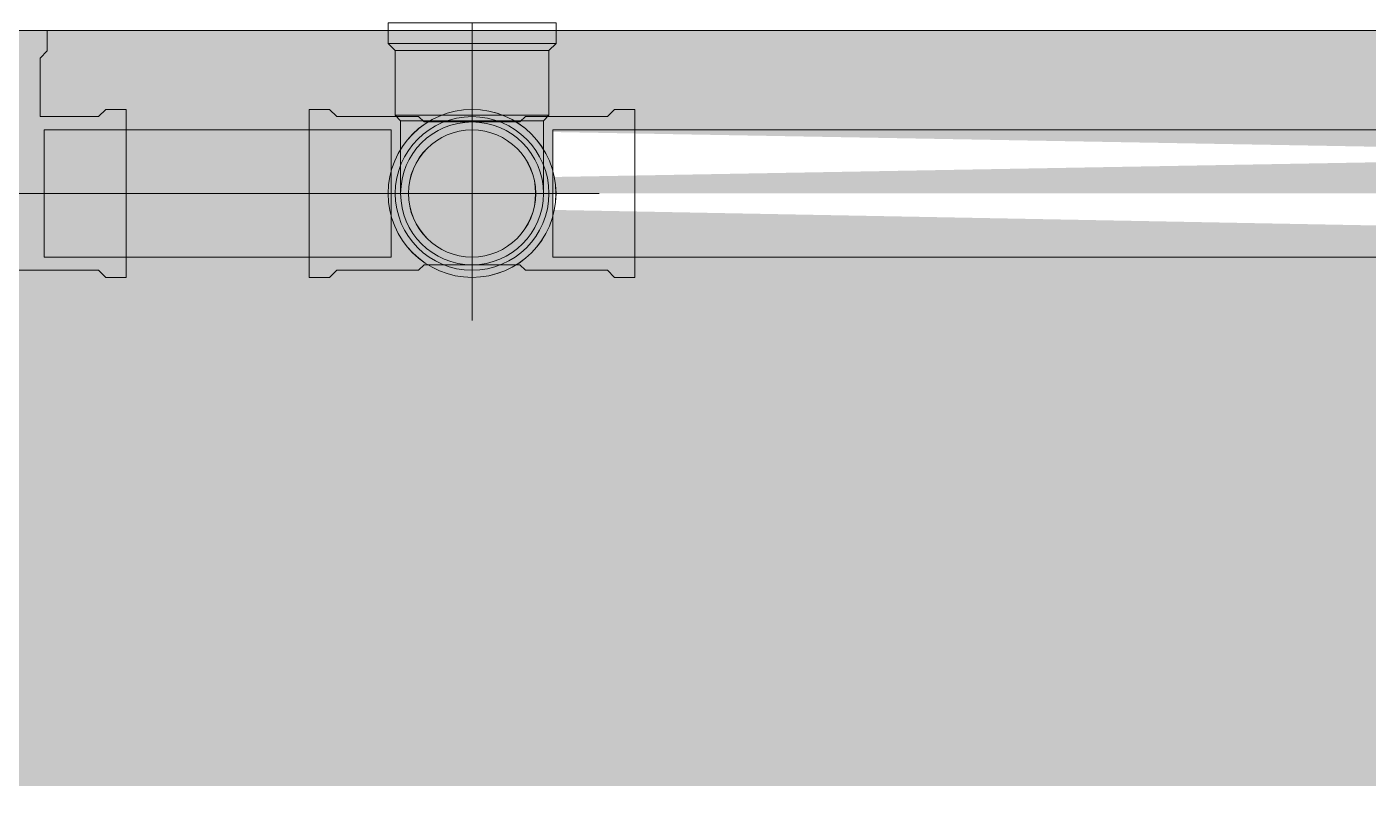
# Model space of a CAD drawing. Header units: metres. Extents: x 5 to 242, y -3 to 162.
# Drawn here: x 189.3613 to 189.625, y 80.4457 to 80.5949 of the extents above; entities that cross this region are included whole.
import ezdxf

# ---------------------------------------------------------------- set-up
doc = ezdxf.new("R2010")
doc.units = ezdxf.units.M
for name, color, linetype, lineweight in [('A-WALL', 7, 'Continuous', 9), ('P-PIPE', 7, 'Continuous', 5), ('P-PIPE-CNTR', 7, 'Continuous', 5)]:
    doc.layers.add(name, color=color, linetype=linetype, lineweight=lineweight)

# ---------------------------------------------------------------- blocks, each defined once
blk = doc.blocks.new('Joelho 45_90 - Agua Fria_Soldavel - MEP - Tigre - Standard-3523191-TÉRREO 1_20')
at = {"layer": 'P-PIPE'}
for p, q in [((163.03357, 80.5957), (163.03357, 80.5917)), ((163.05007, 80.5957), (163.03357, 80.5957)), ((163.03757, 80.5957), (163.06257, 80.5957)), ((163.03757, 80.5957), (163.06257, 80.5957)), ((163.06657, 80.5957), (163.05007, 80.5957)), ((163.06657, 80.5917), (163.06657, 80.5957)), ((163.03357, 80.5917), (163.03497, 80.5903)), ((163.03357, 80.5917), (163.05007, 80.5917)), ((163.03497, 80.5903), (163.03497, 80.5776)), ((163.03497, 80.5903), (163.05007, 80.5903)), ((163.05007, 80.5917), (163.06657, 80.5917)), ((163.05007, 80.5903), (163.06517, 80.5903)), ((163.06517, 80.5903), (163.06657, 80.5917)), ((163.06517, 80.5776), (163.06517, 80.5903)), ((163.03497, 80.5776), (163.03603, 80.5765)), ((163.05007, 80.5776), (163.03497, 80.5776)), ((163.03497, 80.5776), (163.05007, 80.5776)), ((163.06257, 80.5776), (163.03757, 80.5776)), ((163.06257, 80.5776), (163.03757, 80.5776)), ((163.06517, 80.5776), (163.05007, 80.5776)), ((163.05007, 80.5776), (163.06517, 80.5776)), ((163.06411, 80.5765), (163.06517, 80.5776)), ((163.03603, 80.5765), (163.05007, 80.5765)), ((163.05007, 80.5765), (163.03603, 80.5765)), ((163.05007, 80.5765), (163.06411, 80.5765)), ((163.06411, 80.5765), (163.05007, 80.5765))]:
    blk.add_line(p, q, dxfattribs=at)
at = {"layer": 'P-PIPE', "flags": 128}
for points in [[(163.03603, 80.5765), (163.03603, 80.57592), (163.03603, 80.57535), (163.03603, 80.57478), (163.03603, 80.57422), (163.03603, 80.57366), (163.03603, 80.5731), (163.03603, 80.57254), (163.03603, 80.572), (163.03603, 80.57146), (163.03603, 80.57093), (163.03603, 80.57041), (163.03603, 80.56989), (163.03603, 80.56939), (163.03603, 80.5689), (163.03603, 80.56842), (163.03603, 80.56796), (163.03603, 80.5675), (163.03603, 80.56707), (163.03603, 80.56664), (163.03603, 80.56624), (163.03603, 80.56585), (163.03603, 80.56547), (163.03603, 80.56512), (163.03603, 80.56478), (163.03603, 80.56446), (163.03603, 80.56416), (163.03603, 80.56388), (163.03603, 80.56362), (163.03603, 80.56339), (163.03603, 80.56317), (163.03603, 80.56297), (163.03603, 80.5628), (163.03603, 80.56264), (163.03603, 80.56251), (163.03603, 80.5624), (163.03603, 80.56232), (163.03603, 80.56226), (163.03603, 80.56221)], [(163.06411, 80.56221), (163.06411, 80.56224), (163.06411, 80.5623), (163.06411, 80.56238), (163.06411, 80.56248), (163.06411, 80.56261), (163.06411, 80.56275), (163.06411, 80.56292), (163.06411, 80.56311), (163.06411, 80.56333), (163.06411, 80.56356), (163.06411, 80.56381), (163.06411, 80.56409), (163.06411, 80.56438), (163.06411, 80.56469), (163.06411, 80.56503), (163.06411, 80.56538), (163.06411, 80.56575), (163.06411, 80.56613), (163.06411, 80.56653), (163.06411, 80.56695), (163.06411, 80.56738), (163.06411, 80.56783), (163.06411, 80.56829), (163.06411, 80.56877), (163.06411, 80.56926), (163.06411, 80.56976), (163.06411, 80.57027), (163.06411, 80.57079), (163.06411, 80.57131), (163.06411, 80.57185), (163.06411, 80.5724), (163.06411, 80.57295), (163.06411, 80.5735), (163.06411, 80.57407), (163.06411, 80.57463), (163.06411, 80.5752), (163.06411, 80.57577), (163.06411, 80.57634), (163.06411, 80.5765)]]:
    blk.add_lwpolyline(points, dxfattribs=at)
at = {"layer": 'P-PIPE'}
for radius, start, end in [(0.0165, 90, 270), (0.0165, 90, 270), (0.0151, 90, 270), (0.0151, 90, 270), (0.0151, 90, 270), (0.0165, 270, 90), (0.0165, 270, 90), (0.0151, 270, 90), (0.0151, 270, 90), (0.0151, 270, 90), (0.01404, 90, 270), (0.01404, 90, 270), (0.0125, 0, 180), (0.0125, 0, 180), (0.01404, 270, 90), (0.01404, 270, 90), (0.0125, 180, 0), (0.0125, 180, 0)]:
    blk.add_arc((163.05007, 80.5622), radius, start, end, dxfattribs=at)

msp = doc.modelspace()

# ---------------------------------------------------------------- hatches: boundary and pattern name
at = {"layer": 'A-WALL', "true_color": 0xffd4aa, "transparency": 33554483}
h = msp.add_hatch(color=41, dxfattribs=at)
h.paths.add_polyline_path([(193.15679, 80.4457), (193.30679, 80.4457), (193.30679, 80.5942), (180.60829, 80.5942), (180.60829, 80.4457), (193.10679, 80.4457)])
h.paths.add_polyline_path([(180.99165, 80.54612), (180.75307, 80.55496), (180.75679, 80.57027), (181.44021, 80.56143), (181.44021, 80.54612), (181.05634, 80.54612)])
h.paths.add_polyline_path([(184.8236, 80.54612), (184.22337, 80.55496), (184.22337, 80.57027), (184.91051, 80.56143), (184.90679, 80.54612), (184.88679, 80.54612)])
h.paths.add_polyline_path([(183.40378, 80.54612), (183.40378, 80.57027), (184.09157, 80.56143), (184.09157, 80.54612), (183.51555, 80.54612)])
h.paths.add_polyline_path([(181.63031, 80.54612), (181.57201, 80.55496), (181.57201, 80.57027), (182.2598, 80.55977), (182.2598, 80.54612), (182.06227, 80.54612)])
h.paths.add_polyline_path([(185.59689, 80.55012), (185.50378, 80.55896), (185.51455, 80.57427), (186.49885, 80.56543), (186.49885, 80.55012), (185.85679, 80.55012)])
h.paths.add_polyline_path([(186.63065, 80.55012), (186.63065, 80.57427), (187.40089, 80.56543), (187.40089, 80.55012), (186.73958, 80.55012)])
h.paths.add_polyline_path([(188.95817, 80.55012), (188.56433, 80.55896), (188.56433, 80.57427), (189.33293, 80.56543), (189.33293, 80.55012), (188.95954, 80.55012)])
h.paths.add_polyline_path([(188.43253, 80.55012), (187.81378, 80.55896), (187.81378, 80.57427), (188.43253, 80.56543), (188.43253, 80.55137)])
h.paths.add_polyline_path([(189.93288, 80.55012), (189.46473, 80.55896), (189.46473, 80.57427), (189.9598, 80.56543), (189.9598, 80.55012)])
at = {"layer": 'P-PIPE', "true_color": 0x69503c}
for points in [[(189.93288, 80.5622), (189.9598, 80.57302), (189.9598, 80.57427), (189.46473, 80.56543), (189.46473, 80.5622), (189.60679, 80.5622)], [(189.60679, 80.55012), (189.9598, 80.55896), (189.9598, 80.5622), (189.46473, 80.55137), (189.46473, 80.55012), (189.58679, 80.55012)]]:
    msp.add_hatch(color=27, dxfattribs=at).paths.add_polyline_path(points)

# ---------------------------------------------------------------- linework, layer by layer
at = {"layer": 'A-WALL', "color": 253, "true_color": 0xaaaaaa}
msp.add_line((190.40829, 80.5942), (187.80576, 80.5942), dxfattribs=at)
at = {"layer": 'P-PIPE'}
for p, q in [((189.36533, 80.5942), (189.33233, 80.5942)), ((189.36533, 80.5942), (189.33233, 80.5942)), ((189.36533, 80.5902), (189.36533, 80.5942)), ((189.36393, 80.5888), (189.36533, 80.5902)), ((189.36393, 80.5773), (189.36393, 80.5888)), ((189.37543, 80.5773), (189.36393, 80.5773)), ((189.37683, 80.5787), (189.37543, 80.5773)), ((189.38083, 80.5787), (189.37683, 80.5787)), ((189.38083, 80.5457), (189.38083, 80.5787)), ((189.38083, 80.5457), (189.38083, 80.5787)), ((189.42083, 80.5787), (189.41683, 80.5787)), ((189.41683, 80.5787), (189.41683, 80.5622)), ((189.42223, 80.5773), (189.42083, 80.5787)), ((189.43833, 80.5773), (189.42223, 80.5773)), ((189.43633, 80.5776), (189.46133, 80.5776)), ((189.43943, 80.57624), (189.43833, 80.5773)), ((189.45933, 80.5773), (189.45823, 80.57624)), ((189.47543, 80.5773), (189.45933, 80.5773)), ((189.47683, 80.5787), (189.47543, 80.5773)), ((189.48083, 80.5787), (189.47683, 80.5787)), ((189.48083, 80.5622), (189.48083, 80.5787)), ((189.36473, 80.5497), (189.36473, 80.5747)), ((189.36473, 80.5497), (189.36473, 80.5747)), ((189.43293, 80.5747), (189.36473, 80.5747)), ((189.36473, 80.5747), (189.36473, 80.5497)), ((189.38083, 80.5747), (189.38083, 80.5497)), ((189.38083, 80.5747), (189.38083, 80.5497)), ((189.41683, 80.5622), (189.41683, 80.5747)), ((189.43293, 80.5747), (189.43293, 80.5622)), ((189.43293, 80.5497), (189.43293, 80.5747)), ((189.44883, 80.57624), (189.43943, 80.57624)), ((189.45823, 80.57624), (189.44883, 80.57624)), ((189.9598, 80.5747), (189.46473, 80.5747)), ((189.46473, 80.5747), (189.46473, 80.5497)), ((189.46473, 80.5622), (189.46473, 80.5747)), ((189.48083, 80.5747), (189.48083, 80.5622)), ((189.41683, 80.5622), (189.41683, 80.5457)), ((189.41683, 80.5497), (189.41683, 80.5622)), ((189.43293, 80.5622), (189.43293, 80.5497)), ((189.46473, 80.5497), (189.46473, 80.5622)), ((189.48083, 80.5457), (189.48083, 80.5622)), ((189.48083, 80.5622), (189.48083, 80.5497)), ((189.36473, 80.5497), (189.43293, 80.5497)), ((189.43833, 80.5471), (189.43943, 80.54816)), ((189.43943, 80.54816), (189.44883, 80.54816)), ((189.44883, 80.54816), (189.45823, 80.54816)), ((189.45823, 80.54816), (189.45933, 80.5471)), ((189.46473, 80.5497), (189.9598, 80.5497)), ((189.35933, 80.5471), (189.37543, 80.5471)), ((189.37543, 80.5471), (189.37683, 80.5457)), ((189.37683, 80.5457), (189.38083, 80.5457)), ((189.41683, 80.5457), (189.42083, 80.5457)), ((189.42083, 80.5457), (189.42223, 80.5471)), ((189.42223, 80.5471), (189.43833, 80.5471)), ((189.45933, 80.5471), (189.47543, 80.5471)), ((189.47543, 80.5471), (189.47683, 80.5457)), ((189.47683, 80.5457), (189.48083, 80.5457))]:
    msp.add_line(p, q, dxfattribs=at)
for radius, start, end in [(0.0165, 0, 180), (0.0125, 90, 180), (0.0125, 90, 180), (0.0125, 0, 180), (0.0125, 0, 180), (0.0125, 0, 90), (0.0125, 0, 90), (0.0165, 180, 360), (0.0125, 180, 270), (0.0125, 180, 270), (0.0125, 180, 0), (0.0125, 180, 0), (0.0125, 270, 0), (0.0125, 270, 0)]:
    msp.add_arc((189.44883, 80.5622), radius, start, end, dxfattribs=at)
at = {"layer": 'P-PIPE-CNTR'}
for p, q in [((189.44883, 80.5776), (189.44883, 80.5957)), ((189.44883, 80.5372), (189.44883, 80.5872)), ((189.36473, 80.5622), (189.33293, 80.5622)), ((189.36473, 80.5622), (189.43293, 80.5622)), ((189.36473, 80.5622), (189.43293, 80.5622)), ((189.42383, 80.5622), (189.47383, 80.5622)), ((189.46473, 80.5622), (189.43293, 80.5622))]:
    msp.add_line(p, q, dxfattribs=at)

# ---------------------------------------------------------------- block references
at = {"layer": 'P-PIPE'}
msp.add_blockref('Joelho 45_90 - Agua Fria_Soldavel - MEP - Tigre - Standard-3523191-TÉRREO 1_20', (26.39877, 0), dxfattribs=at)

doc.saveas('drawing.dxf')
